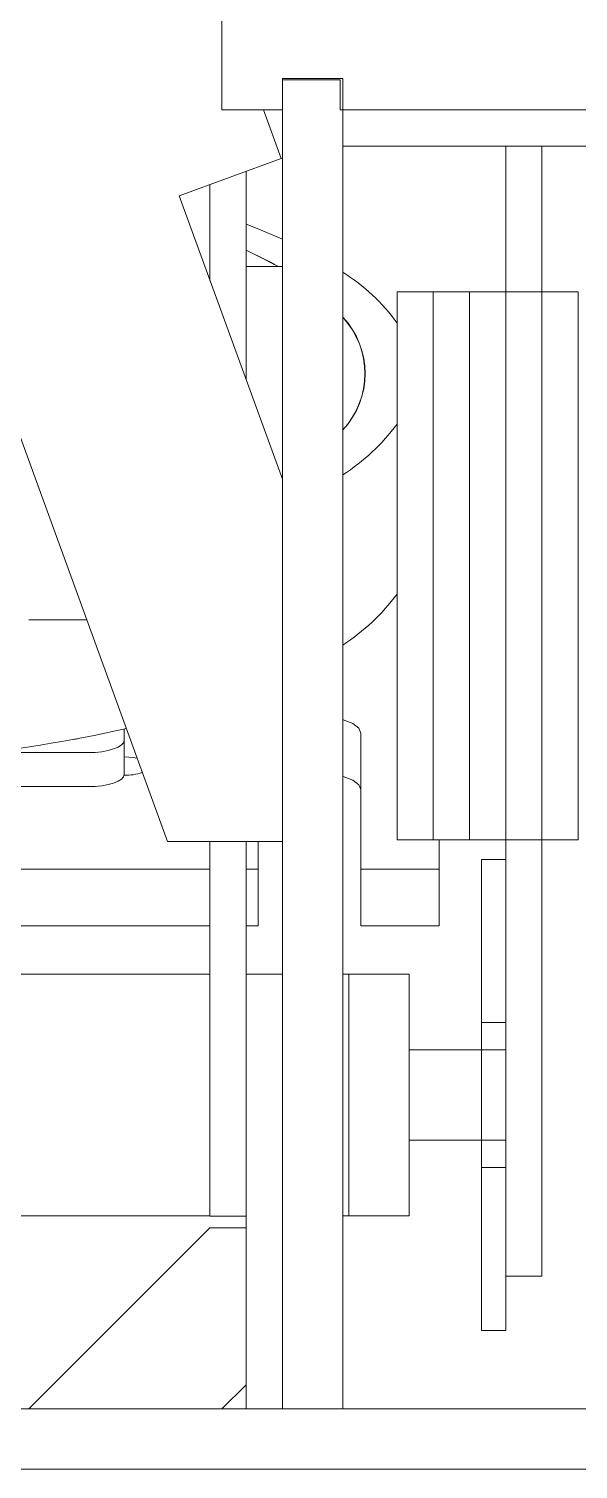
# Model space of a CAD drawing. Header units: millimetres. Extents: x -892 to 1085, y 100 to 1264.
# Drawn here: x 442.1 to 487.6, y 449.1 to 568.4 of the extents above; entities that cross this region are included whole.
import ezdxf

# ---------------------------------------------------------------- set-up
doc = ezdxf.new("R2010")
doc.units = ezdxf.units.MM

msp = doc.modelspace()

# ---------------------------------------------------------------- linework, layer by layer
at = {"color": 7, "linetype": 'Continuous', "lineweight": 15}
for p, q in [((458.14, 586.72), (458.14, 561.72)), ((453.62, 501.12), (428.14, 571.12)), ((463.14, 564.32), (463.14, 454.12)), ((468.14, 564.32), (463.14, 564.32)), ((463.14, 564.22), (467.94, 564.22)), ((463.14, 561.72), (463.14, 564.22)), ((467.94, 564.22), (467.94, 561.72)), ((468.14, 564.32), (468.14, 454.12)), ((458.14, 561.72), (463.14, 561.72)), ((463.05, 557.69), (461.58, 561.72)), ((467.94, 561.72), (498.34, 561.72)), ((498.14, 558.71), (468.14, 558.71)), ((481.64, 558.06), (481.64, 558.71)), ((484.64, 558.71), (484.64, 558.06)), ((463.05, 557.69), (454.59, 554.61)), ((463.05, 557.69), (463.14, 557.72)), ((481.64, 546.64), (481.64, 558.06)), ((484.64, 558.06), (484.64, 546.64)), ((460.14, 539.36), (460.14, 556.63)), ((457.14, 547.6), (457.14, 555.54)), ((454.59, 554.61), (463.14, 531.12)), ((463.14, 548.74), (460.14, 548.74)), ((475.64, 546.64), (472.64, 546.64)), ((472.64, 524.22), (472.64, 546.64)), ((478.64, 546.64), (475.64, 546.64)), ((475.64, 546.64), (475.64, 524.22)), ((481.64, 546.64), (478.64, 546.64)), ((478.64, 546.64), (478.64, 524.22)), ((484.64, 546.64), (481.64, 546.64)), ((481.64, 546.64), (481.64, 524.22)), ((487.64, 546.64), (484.64, 546.64)), ((484.64, 524.22), (484.64, 546.64)), ((487.64, 546.64), (487.64, 524.22)), ((472.64, 511.89), (472.64, 524.22)), ((475.64, 524.22), (475.64, 511.89)), ((478.64, 524.22), (478.64, 511.89)), ((481.64, 524.22), (481.64, 511.89)), ((484.64, 511.89), (484.64, 524.22)), ((487.64, 524.22), (487.64, 511.89)), ((442.14, 519.49), (446.93, 519.49)), ((472.64, 511.89), (472.64, 501.25)), ((475.64, 511.89), (475.64, 501.25)), ((478.64, 511.89), (478.64, 501.25)), ((481.64, 511.89), (481.64, 501.25)), ((484.64, 511.89), (484.64, 501.25)), ((487.64, 511.89), (487.64, 501.25)), ((446.16, 509.62), (445.83, 509.56)), ((450.04, 509.5), (450.04, 510.43)), ((450.04, 509.5), (450.04, 506.68)), ((469.64, 510.1), (469.64, 498.82)), ((438.88, 508.48), (447.04, 508.48)), ((416.97, 505.66), (447.04, 505.66)), ((472.64, 501.25), (475.64, 501.25)), ((475.64, 501.25), (478.64, 501.25)), ((476.14, 501.25), (476.14, 498.82)), ((478.64, 501.25), (481.64, 501.25)), ((481.64, 501.25), (484.64, 501.25)), ((481.64, 494.53), (481.64, 501.25)), ((484.64, 501.25), (487.64, 501.25)), ((484.64, 501.25), (484.64, 494.53)), ((463.14, 501.12), (453.62, 501.12)), ((457.14, 500.56), (457.14, 501.12)), ((457.14, 499.7), (457.14, 500.56)), ((460.14, 500.56), (460.14, 501.12)), ((460.14, 500.56), (460.14, 499.7)), ((461.14, 501.12), (461.14, 498.82)), ((416.97, 498.82), (457.14, 498.82)), ((457.14, 490.54), (457.14, 499.7)), ((460.14, 490.54), (460.14, 499.7)), ((460.14, 498.82), (461.14, 498.82)), ((461.14, 494.12), (461.14, 498.82)), ((469.64, 498.82), (476.14, 498.82)), ((469.64, 494.12), (469.64, 498.82)), ((476.14, 498.82), (476.14, 494.12)), ((481.64, 499.62), (479.64, 499.62)), ((479.64, 499.62), (479.64, 496.83)), ((479.64, 496.83), (479.64, 486.12)), ((457.14, 494.12), (416.97, 494.12)), ((461.14, 494.12), (460.14, 494.12)), ((469.64, 494.12), (476.14, 494.12)), ((481.64, 483.16), (481.64, 494.53)), ((484.64, 494.53), (484.64, 476.88)), ((457.14, 489.68), (457.14, 490.54)), ((460.14, 490.54), (460.14, 490.12)), ((457.14, 490.12), (434.14, 490.12)), ((457.14, 473.07), (457.14, 489.68)), ((460.14, 490.12), (463.14, 490.12)), ((460.14, 490.12), (460.14, 454.12)), ((460.14, 473.07), (460.14, 489.68)), ((468.64, 490.12), (468.14, 490.12)), ((468.64, 470.12), (468.64, 490.12)), ((468.64, 490.12), (473.64, 490.12)), ((473.64, 490.12), (473.64, 470.12)), ((479.64, 486.12), (481.64, 486.12)), ((479.64, 483.87), (479.64, 486.12)), ((479.64, 483.87), (473.64, 483.87)), ((479.64, 483.87), (481.64, 483.87)), ((479.64, 483.87), (479.64, 483.11)), ((479.64, 483.11), (479.64, 477.13)), ((481.64, 483.16), (481.64, 483.11)), ((481.64, 483.11), (481.64, 477.13)), ((473.64, 476.37), (479.64, 476.37)), ((479.64, 477.13), (479.64, 476.37)), ((479.64, 476.37), (481.64, 476.37)), ((479.64, 476.37), (479.64, 474.12)), ((481.64, 477.13), (481.64, 476.98)), ((481.64, 476.88), (481.64, 476.98)), ((481.64, 465.45), (481.64, 476.88)), ((484.64, 476.88), (484.64, 465.12)), ((479.64, 474.12), (481.64, 474.12)), ((479.64, 463.41), (479.64, 474.12)), ((457.14, 470.07), (457.14, 473.07)), ((457.14, 470.12), (434.14, 470.12)), ((457.14, 469.12), (442.14, 454.12)), ((460.14, 470.07), (457.14, 470.07)), ((457.14, 469.12), (460.14, 469.12)), ((468.64, 470.12), (468.14, 470.12)), ((473.64, 470.12), (468.64, 470.12)), ((481.64, 463.41), (481.64, 465.45)), ((481.64, 465.12), (484.64, 465.12)), ((479.64, 463.41), (479.64, 460.62)), ((481.64, 463.41), (481.64, 460.62)), ((479.64, 460.62), (481.64, 460.62)), ((458.14, 454.12), (460.14, 456.12)), ((428.14, 454.12), (538.14, 454.12)), ((468.14, 454.12), (463.14, 454.12)), ((428.14, 449.12), (538.14, 449.12))]:
    msp.add_line(p, q, dxfattribs=at)
at = {"color": 7, "linetype": 'Continuous', "lineweight": 15, "flags": 128}
for points in [[(460.14, 552.25), (461.19, 551.84), (463.14, 551.01)], [(462.81, 548.74), (461.03, 549.67), (460.14, 550.09)], [(468.14, 511.21), (468.17, 511.2), (468.97, 510.89), (469.47, 510.51), (469.64, 510.1)], [(447.04, 508.48), (447.63, 508.5), (448.19, 508.55), (448.71, 508.65), (449.16, 508.78), (449.53, 508.93), (449.81, 509.11), (449.98, 509.3), (450.04, 509.5)], [(450.04, 508.14), (450.8, 508.08), (451.1, 508.03)], [(447.04, 505.66), (447.63, 505.68), (448.19, 505.74), (448.71, 505.83), (449.16, 505.96), (449.53, 506.11), (449.81, 506.29), (449.98, 506.48), (450.04, 506.68)], [(468.14, 506.51), (468.17, 506.5), (468.97, 506.19), (469.47, 505.81), (469.64, 505.41)]]:
    msp.add_lwpolyline(points, dxfattribs=at)
at = {"color": 7, "linetype": 'Continuous', "lineweight": 15}
for centre, radius, start, end in [((445.27, 517.54), 35.79, 60.6569, 65.4554), ((459.43, 534.47), 16.33, 35.9802, 57.75), ((463.15, 539.88), 6.83, 316.6198, 43.1345), ((463.15, 539.88), 6.84, 316.9094, 43.0906), ((458.9, 545.85), 17.08, 302.7356, 323.5341), ((458.9, 531.76), 17.08, 302.7356, 323.5341), ((421.26, 642.15), 134.83, 270.074, 282.4025), ((450.1, 511.24), 4.64, 269.106, 288.06)]:
    msp.add_arc(centre, radius, start, end, dxfattribs=at)

doc.saveas('drawing.dxf')
